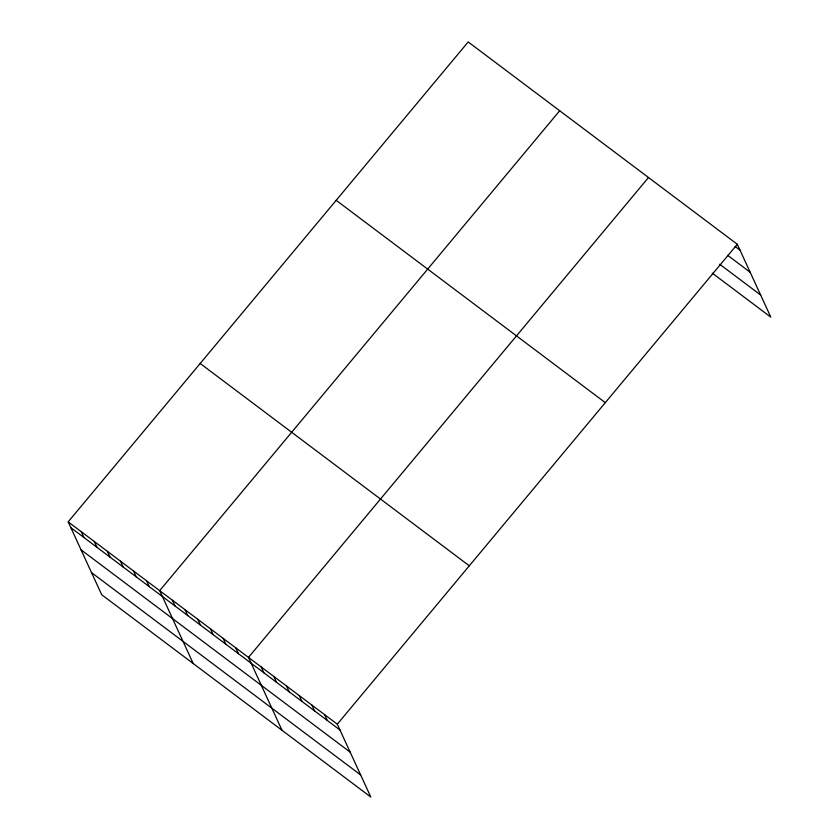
<?xml version="1.0" encoding="UTF-8"?>
<svg xmlns="http://www.w3.org/2000/svg" width="839" height="839" viewBox="0 0 839 839"><rect width="100%" height="100%" fill="white"/><g stroke="black" fill="none" stroke-linecap="round" stroke-linejoin="round"><path stroke-width="1.26" d="M68.179 521.858L337.299 724.183L370.817 797.05L101.697 594.725L68.179 521.858L468.183 41.95L737.303 244.275L770.821 317.142L712.259 273.126M559.686 110.738L159.683 590.646L193.201 663.513M648.495 177.511L248.491 657.409L282.009 730.287M337.299 724.183L737.303 244.275M735.111 246.456L739.988 250.127M727.717 255.36L750.16 272.245M719.652 264.212L760.648 295.024M336.187 200.322L605.297 402.647M200.185 363.486L469.305 565.811M70.875 527.7L339.994 730.024M81.047 549.818L350.167 752.143M91.524 572.607L360.644 774.932M324.609 714.639L327.304 720.491M311.93 705.106L314.615 710.948M299.24 695.562L301.925 701.414M286.55 686.029L289.245 691.871M273.86 676.486L276.555 682.338M261.181 666.953L263.865 672.794M235.801 647.876L238.496 653.717M223.122 638.332L225.806 644.184M210.432 628.799L213.116 634.641M197.742 619.255L200.437 625.107M185.052 609.722L187.747 615.564M172.373 600.179L175.057 606.031M146.605 580.819L149.3 586.671M133.537 570.992L136.233 576.833M120.47 561.165L123.155 567.007M107.392 551.338L110.087 557.18M94.325 541.512L97.009 547.353M81.257 531.685L83.942 537.526"/></g></svg>
